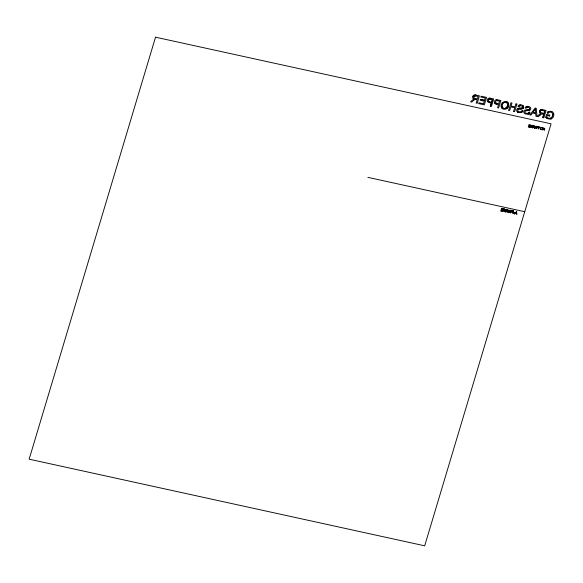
<?xml version="1.0" encoding="UTF-8"?>
<svg xmlns="http://www.w3.org/2000/svg" width="583" height="583" viewBox="0 0 583 583"><rect width="100%" height="100%" fill="white"/><g stroke="black" fill="none" stroke-linecap="round" stroke-linejoin="round"><path stroke-width="0.87" d="M540.303 111.725L540.507 112.359M552.801 114.844L552.793 114.348A2.784 2.58 -26.1 0 0 547.867 113.277M534.866 128.275L535.42 127.764A1.96 1.815 -26.1 0 1 535.719 127.539A0.794 0.736 -26.1 0 1 535.937 127.458L535.471 126.926L535.894 126.314M507.596 104.896L507.48 103.832A2.048 1.902 -26.1 0 0 507.305 103.468L507.072 103.162M552.801 114.836L552.662 115.733M508.624 105.151L508.646 104.736A3.804 3.52 -26.1 0 0 508.252 103.111A3.636 3.367 -26.1 0 0 506.496 101.646L506.306 101.588A4.198 3.892 -26.1 0 0 502.029 108.227M509.768 210.572L509.885 211.389M509.163 210.74L509.68 211.629A0.933 0.867 -26.1 0 0 509.418 211.724A2.31 2.143 -26.1 0 0 509.061 211.979L508.412 212.576M507.596 104.889L507.523 105.443M508.624 105.144L508.398 106.259A4.642 4.3 -26.1 0 1 507.407 108.03A4.642 4.3 -26.1 0 0 508.398 106.252M473.892 96.414L473.855 97.733L475.247 98.432M507.516 105.436L507.203 106.529A2.82 2.616 -26.1 0 1 502.094 107.236M509.141 210.842L509.739 210.237L511.444 210.536L510.686 213.079L510.256 211.782M522.557 107.257L522.587 107.134A1.028 0.955 -26.1 0 0 522.557 106.689L522.295 106.259M529.692 108.817L529.714 108.693A1.028 0.955 -26.1 0 0 529.685 108.241L528.723 107.418L527.039 107.316A1.355 1.253 -26.1 0 0 526.522 107.622L526.07 108.314L525.115 107.877A2.419 2.245 -26.1 0 1 525.779 106.959A2.172 2.011 -26.1 0 1 526.507 106.536M540.354 111.36L540.594 110.908M552.655 115.726L552.261 116.738M480.392 99.409L480.137 100.276L484.335 101.194L483.562 103.774L478.898 102.739L478.643 103.606L484.327 104.853L486.557 97.39L481.055 96.18L480.807 97.048L485.282 98.031L484.59 100.334L480.392 99.416L484.582 100.327M490.675 98.294L493.699 98.957L491.462 106.419L490.434 106.186L491.352 103.111L488.561 102.433L487.446 101.559M491.607 102.251L492.409 99.584L490.42 99.154M490.434 106.193L491.36 103.118M492.416 99.591L491.615 102.258L489.684 101.828A3.6 3.33 -26.1 0 1 488.977 101.617L488.627 101.391M500.826 100.516L498.596 107.979L497.569 107.746L498.487 104.67L495.412 103.869M508.711 110.194L510.941 102.732L511.969 102.965L511.051 106.033L514.971 106.893L515.882 103.81L516.917 104.044M513.652 111.28L514.709 107.746L510.788 106.886L509.739 110.42L508.711 110.187M516.91 104.036L514.68 111.499L513.652 111.266M501.14 209.734L502.655 209.763L502.896 208.976L501.453 208.342L503.326 208.75L502.568 211.301L500.629 210.864L502.306 210.929L502.568 210.055L501.227 209.45M502.306 210.922L502.568 210.04M502.655 209.749L502.889 208.969M528.898 124.937L530.559 125.039L529.918 127.189L528.271 126.817L529.692 126.868L529.911 126.125L528.701 125.855L529.991 125.884L530.187 125.214L528.89 124.93M503.894 208.874L503.144 211.425L504.12 209.37L504.557 211.738L505.957 209.734L505.665 211.979L506.423 209.428L505.891 209.312L504.499 211.33L504.353 208.976L503.894 208.874L504.353 208.984M505.315 211.899L505.964 209.749M532.534 127.757L533.183 125.6L532.731 125.505L531.645 127.065M533.183 125.615L532.541 127.764L532.789 125.862L531.601 127.56L531.23 125.549L530.698 127.356L531.04 125.134L531.536 127.021M511.007 210.747L510.759 211.585L509.885 211.381M511.816 210.929L513.667 211.017L512.909 213.56L512.902 212.321M536.498 128.632L536.783 127.677M539.319 126.948L538.379 129.032L538.67 128.056L537.635 127.83L538.75 127.815L538.947 127.13L537.825 126.62L539.326 126.956M542.409 109.626L546.052 110.427L543.822 117.883L542.788 117.649L543.779 114.348L542.562 114.086A3.221 2.988 -26.1 0 0 542.044 114.013M540.594 112.453L544.041 113.503L544.762 111.054L541.855 110.449L540.784 110.741M542.795 117.657L543.779 114.363M544.041 113.503L544.77 111.062M514.629 212.817L513.543 212.89L514.636 212.824M550.709 118.13L550.418 118.203A3.556 3.294 -26.1 0 1 547.641 117.671A3.841 3.556 -26.1 0 1 546.818 116.935L547.262 115.5L549.499 115.995L549.754 115.128L546.49 114.414L545.739 117.285M549.499 115.995L549.762 115.142M522.557 107.25L522.485 107.447A0.918 0.853 -26.1 0 1 522.157 107.804L521.96 107.899M529.692 108.81L529.619 109.006A0.918 0.853 -26.1 0 1 529.291 109.371L528.796 109.538M502.24 104.444L501.934 105.938A2.842 2.631 -26.1 0 0 502.145 107.039A2.726 2.529 -26.1 0 0 505.978 107.986M539.413 110.894L539.457 112.577L540.871 113.627A2.74 2.536 -26.1 0 0 540.098 113.911A6.785 6.289 -26.1 0 0 539.064 114.676L537.154 116.425L538.357 116.687L539.902 115.281M502.284 104.35L502.517 103.854M472.82 96.231L472.886 98.068M539.413 110.901L540.689 109.633M517.259 111.717L517.383 111.849A3.345 3.104 -26.1 0 0 518.323 112.395L520.918 112.606A2.58 2.39 -26.1 0 0 522.091 111.987A2.798 2.594 -26.1 0 0 522.769 111.069C522.951 110.005 521.617 110.573 521.362 111.317A1.487 1.377 -26.1 0 1 521.064 111.521L520.706 111.674A2.66 2.47 -26.1 0 1 519.533 111.768L519.373 111.747A2.82 2.616 -26.1 0 1 518.17 111.273M535.813 126.751L537.067 126.722L536.856 127.429L535.945 127.196M519.008 106.58L517.981 106.317A2.419 2.245 -26.1 0 1 518.644 105.385A2.172 2.011 -26.1 0 1 519.373 104.969L520.072 104.809M472.82 96.239L473.418 95.415M519.008 106.587L519.387 106.062A1.355 1.253 -26.1 0 1 519.905 105.749L520.058 105.72M552.261 116.731L551.154 117.926M502.517 103.861L502.859 103.337M535.493 108.926L534.56 110.274M507.531 210.485L507.844 210.018A3.134 2.9 -26.1 0 0 507.859 210.55L507.924 211.359L507.006 211.148L507.523 210.478M507.815 210.077L507.829 210.048A3.134 2.9 -26.1 0 0 507.859 210.543M547.24 112.621L547.954 113.335M547.248 112.628L547.59 112.176M516.188 212.146L516.356 211.884A3.134 2.9 -26.1 0 0 516.378 212.416L516.436 213.218L515.518 213.014L516.093 212.27M473.899 96.421L475.05 95.852L478.147 96.472L477.419 98.906L475.247 98.425M528.664 112.708C528.766 111.892 530.253 111.798 529.903 112.636A2.798 2.594 -26.1 0 1 529.218 113.539A2.58 2.39 -26.1 0 1 528.052 114.166L525.451 113.955A3.345 3.104 -26.1 0 1 524.518 113.408L524.277 113.16A2.296 2.128 -26.1 0 1 523.949 112.628A2.449 2.274 -26.1 0 1 523.855 112.33A2.223 2.055 -26.1 0 1 523.84 111.419A2.354 2.186 -26.1 0 1 523.993 110.989A1.953 1.807 -26.1 0 1 524.773 110.107L527.236 109.633M534.56 110.267L533.037 112.249L535.711 112.832L535.529 110.464A9.19 8.519 -26.1 0 1 535.493 108.934M514.811 213.976L515.336 213.269L516.451 213.516L516.866 214.427L516.625 211.665L514.439 213.903L515.336 213.276M529.86 114.829L535.172 108.037L536.287 108.285L536.979 116.389L535.886 116.141L535.755 113.7L532.483 112.985L530.953 115.062L529.86 114.822M532.767 127.815L534.298 125.848L534.815 128.26M508.354 212.569L507.735 209.72L505.927 212.037L506.816 211.403L507.939 211.658L507.982 212.482M528.737 112.606L528.497 112.883A1.487 1.377 -26.1 0 1 528.198 113.087L527.834 113.233A2.66 2.47 -26.1 0 1 526.668 113.335L526.507 113.313A2.82 2.616 -26.1 0 1 525.305 112.84L525.028 112.526A1.217 1.122 -26.1 0 1 524.904 112.286A1.239 1.151 -26.1 0 1 524.882 111.593A1.173 1.086 -26.1 0 1 525.254 111.018M502.867 103.344L503.195 102.98M547.597 112.184L548.1 111.725M535.66 127.939L534.502 128.187L534.465 127.48M509.345 212.183L508.821 212.671L507.982 212.474M539.909 115.288L540.587 114.691M509.353 212.19L509.578 211.986A0.977 0.904 -26.1 0 1 509.841 211.811M503.202 102.987L504.448 102.346M473.578 100.429L471.734 102.098L470.525 101.821L472.441 100.079A6.785 6.289 -26.1 0 1 473.476 99.314A2.74 2.536 -26.1 0 1 474.249 99.044L473.556 98.695M473.848 100.21L473.964 100.101A2.871 2.66 -26.1 0 1 475.385 99.307M548.107 111.732L550.512 111.28M522.791 108.584A1.829 1.698 -26.1 0 0 523.519 107.673A1.829 1.698 -26.1 0 1 522.791 108.598L522.266 108.839A2.981 2.762 -26.1 0 1 521.668 108.992M517.638 108.547L518.608 108.183M473.739 95.197L474.205 94.993M551.146 117.919L550.614 118.152M551.139 118.917L552.567 117.985A4.875 4.518 -26.1 0 0 553.704 113.845M518.272 109.364L519.008 109.152M525.407 110.923L526.048 110.726M528.001 110.624L528.81 110.559A2.981 2.762 -26.1 0 0 529.4 110.413L529.918 110.151A1.829 1.698 -26.1 0 0 530.647 109.232A2.077 1.924 -26.1 0 0 530.727 108.125L530.676 107.979A1.997 1.844 -26.1 0 0 530.406 107.461L529.94 107.017A3.687 3.418 -26.1 0 0 528.985 106.565L528.796 106.5A5.123 4.744 -26.1 0 0 528.191 106.39L527.783 106.346M551.27 118.881L550.614 119.063M540.689 109.626L541.847 109.546M521.96 107.906L519.555 108.081M509.79 210.558L511.007 210.755M536.017 126.285L537.439 126.54L536.491 128.624M504.441 102.338L505.658 102.353M526.835 106.427L527.207 106.368M520.058 105.705L522.069 106.084M518.6 108.176L519.555 108.088M525.917 110.741L528.009 110.632M474.351 94.956L475.327 94.971M527.236 109.626L528.796 109.546M520.349 109.079L521.676 108.999M550.206 119.143L547.422 118.662M519.008 109.145L520.357 109.087M520.072 104.802L521.056 104.823A5.123 4.744 -26.1 0 1 521.661 104.94L521.851 104.998A3.687 3.418 -26.1 0 1 522.805 105.45L523.272 105.902M527.389 106.346L527.783 106.354M541.847 109.538L542.409 109.633M475.327 94.956L475.91 95.065M550.505 111.266L551.35 111.462M475.896 99.496A3.221 2.988 -26.1 0 0 475.422 99.416A3.221 2.988 -26.1 0 1 475.888 99.489L477.156 99.766L476.173 103.067L477.2 103.293L479.423 95.823L475.903 95.058M490.864 98.338L490.769 98.308A6.916 6.406 -26.1 0 0 489.698 98.148M496.701 100.582A4.562 4.227 -26.1 0 1 497.547 100.728L499.544 101.158L498.749 103.825L496.818 103.395A3.6 3.33 -26.1 0 1 496.111 103.176L495.761 102.958M500.826 100.524L497.809 99.853A6.916 6.406 -26.1 0 0 496.833 99.715M534.465 127.488L533.518 127.276L532.76 127.801M528.351 126.584L529.692 126.875M367.866 177.356L524.736 211.709M510.285 210.274L511.444 210.529M501.453 208.35L503.326 208.758M505.891 209.319L506.423 209.435M507.742 209.727L508.121 209.807M513.667 211.024L511.903 210.638L513.229 211.243L512.989 212.037L511.685 212.066L512.902 212.336M516.254 211.593L516.633 211.673M496.578 104.262L496.191 104.16M505.658 102.346L506.401 102.623M551.205 111.411L551.613 111.55M551.605 111.542L551.984 111.703M547.43 118.67L546.446 118.006M506.394 102.615L506.904 102.987M552.21 111.812L552.837 112.257A3.389 3.141 -26.1 0 1 553.748 113.823M495.288 103.803L494.581 103.118M473.374 98.578L472.879 98.061M518.098 111.185L517.893 110.959A1.217 1.122 -26.1 0 1 517.77 110.712A1.239 1.151 -26.1 0 1 517.748 110.019A1.173 1.086 -26.1 0 1 518.119 109.458M546.446 118.014L545.739 117.278M517.259 111.725L517.143 111.601A2.296 2.128 -26.1 0 1 516.815 111.054A2.449 2.274 -26.1 0 1 516.72 110.755A2.223 2.055 -26.1 0 1 516.713 109.866A2.354 2.186 -26.1 0 1 516.859 109.429A1.953 1.807 -26.1 0 1 517.631 108.533M494.646 103.096A2.383 2.208 -26.1 0 1 496.84 99.62M496.65 100.582A4.562 4.227 -26.1 0 1 497.554 100.742M495.827 102.892A1.399 1.297 -26.1 0 1 496.68 100.633M496.825 103.329A2.303 2.135 -26.1 0 1 495.47 102.746M540.623 114.72A2.871 2.66 -26.1 0 1 542.008 113.889M540.995 110.544A2.172 2.011 -26.1 0 1 542.343 110.573M526.529 107.629A1.355 1.253 -26.1 0 1 527.039 107.323M529.4 110.406A2.981 2.762 -26.1 0 1 528.803 110.551M529.612 108.999A0.918 0.853 -26.1 0 1 529.284 109.364M529.218 113.539A2.58 2.39 -26.1 0 1 528.045 114.159M523.272 105.895A1.997 1.844 -26.1 0 1 523.512 107.6M518.323 112.388A3.345 3.104 -26.1 0 1 517.376 111.841M520.91 112.599A2.58 2.39 -26.1 0 0 522.084 111.972A2.798 2.594 -26.1 0 0 522.769 111.062M506.503 101.653A3.636 3.367 -26.1 0 1 508.259 103.118M507.45 108.066A3.855 3.571 -26.1 0 1 501.941 108.307M502.196 107.177A3.017 2.791 -26.1 0 1 501.97 105.64M507.327 106.033A3.396 3.148 -26.1 0 1 506.022 108.044M487.505 101.522A2.383 2.208 -26.1 0 1 489.698 98.046M490.42 99.176A4.562 4.227 -26.1 0 0 489.523 99.023A1.421 1.319 -26.1 0 0 488.496 101.063M488.692 101.325A1.399 1.297 -26.1 0 1 489.523 99.074M489.691 101.763A2.303 2.135 -26.1 0 1 488.335 101.18M474.373 95.955A2.172 2.011 -26.1 0 1 475.713 95.984M155.523 37.181L29.15 459.185L424.686 545.819L551.059 123.815L155.523 37.181M543.101 127.772L542.46 129.936L544.376 128.588L544.187 130.315L544.821 128.151L542.904 129.499L543.101 127.772M534.385 126.103L533.685 127.065L534.451 127.24L534.4 126.547A2.653 2.456 -26.1 0 1 534.385 126.103M541.206 129.681A1.202 1.115 -26.1 0 0 542.409 128.027A1.202 1.115 -26.1 0 0 540.368 127.939A1.202 1.115 -26.1 0 0 541.206 129.681M541.213 129.404A0.933 0.86 -26.1 0 0 542.19 128.151A0.933 0.86 -26.1 0 0 540.609 128.041A0.933 0.86 -26.1 0 0 541.213 129.404"/></g></svg>
